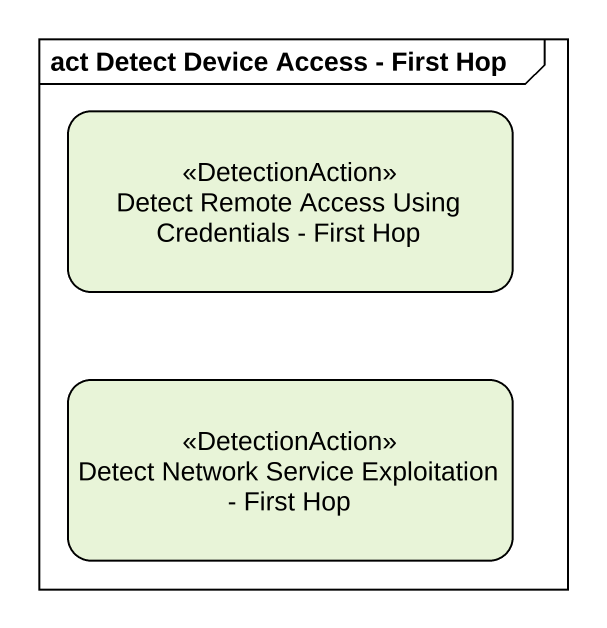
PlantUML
@startuml
mainframe act Detect Device Access - First Hop
hide empty description
state "Detect Remote Access Using Credentials - First Hop" as Detect_Remote_Access_Using <<DetectionAction>>
state "Detect Network Service Exploitation - First Hop" as Detect_Network_Service <<DetectionAction>>
@enduml
